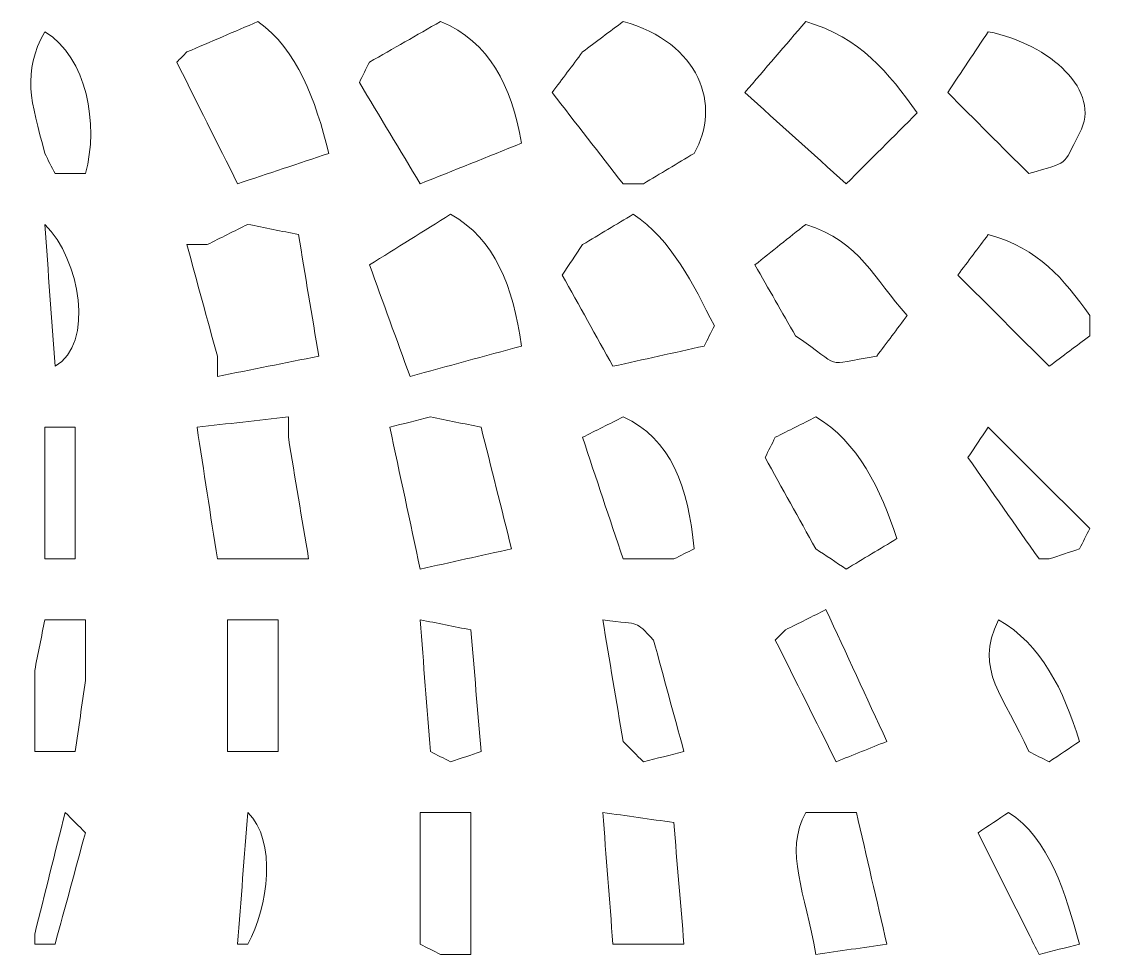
# Model space of a CAD drawing. Extents: x 69 to 542, y -750 to -43.
# Drawn here: x 320.6 to 427.2, y -573.3 to -481.3 of the extents above; entities that cross this region are included whole.
import ezdxf

# ---------------------------------------------------------------- set-up
doc = ezdxf.new("R2010")
doc.units = 0
doc.header["$MEASUREMENT"] = 0
doc.layers.add('Layer 1', color=7, linetype='Continuous', lineweight=0)

msp = doc.modelspace()

# ---------------------------------------------------------------- linework, layer by layer
at = {"layer": 'Layer 1', "color": 240, "lineweight": 18, "true_color": 0xed1c24}
for points, knots in [([(343.94, -481.33), (347.88, -484.11), (349.58, -489.02), (350.94, -494.33), (347.94, -495.33), (344.94, -496.33), (341.94, -497.33), (339.94, -493.33), (337.94, -489.33), (335.94, -485.33), (336.27, -485), (336.6, -484.67), (336.94, -484.33), (339.27, -483.33), (341.6, -482.33), (343.94, -481.33)], [0, 0, 0, 0, 1, 1, 1, 2, 2, 2, 3, 3, 3, 4, 4, 4, 5, 5, 5, 5]), ([(343.94, -481.33), (347.88, -484.11), (349.58, -489.02), (350.94, -494.33), (347.94, -495.33), (344.94, -496.33), (341.94, -497.33), (339.94, -493.33), (337.94, -489.33), (335.94, -485.33), (336.27, -485), (336.6, -484.67), (336.94, -484.33), (339.27, -483.33), (341.6, -482.33), (343.94, -481.33)], [0, 0, 0, 0, 1, 1, 1, 2, 2, 2, 3, 3, 3, 4, 4, 4, 5, 5, 5, 5]), ([(343.94, -481.33), (347.88, -484.11), (349.58, -489.02), (350.94, -494.33), (347.94, -495.33), (344.94, -496.33), (341.94, -497.33), (339.94, -493.33), (337.94, -489.33), (335.94, -485.33), (336.27, -485), (336.6, -484.67), (336.94, -484.33), (339.27, -483.33), (341.6, -482.33), (343.94, -481.33)], [0, 0, 0, 0, 1, 1, 1, 2, 2, 2, 3, 3, 3, 4, 4, 4, 5, 5, 5, 5]), ([(361.94, -481.33), (366.85, -483.34), (368.86, -487.61), (369.94, -493.33), (366.6, -494.67), (363.27, -496), (359.94, -497.33), (357.94, -494), (355.94, -490.67), (353.94, -487.33), (354.27, -486.67), (354.6, -486), (354.94, -485.33), (357.27, -484), (359.6, -482.67), (361.94, -481.33)], [0, 0, 0, 0, 1, 1, 1, 2, 2, 2, 3, 3, 3, 4, 4, 4, 5, 5, 5, 5]), ([(361.94, -481.33), (366.85, -483.34), (368.86, -487.61), (369.94, -493.33), (366.6, -494.67), (363.27, -496), (359.94, -497.33), (357.94, -494), (355.94, -490.67), (353.94, -487.33), (354.27, -486.67), (354.6, -486), (354.94, -485.33), (357.27, -484), (359.6, -482.67), (361.94, -481.33)], [0, 0, 0, 0, 1, 1, 1, 2, 2, 2, 3, 3, 3, 4, 4, 4, 5, 5, 5, 5]), ([(361.94, -481.33), (366.85, -483.34), (368.86, -487.61), (369.94, -493.33), (366.6, -494.67), (363.27, -496), (359.94, -497.33), (357.94, -494), (355.94, -490.67), (353.94, -487.33), (354.27, -486.67), (354.6, -486), (354.94, -485.33), (357.27, -484), (359.6, -482.67), (361.94, -481.33)], [0, 0, 0, 0, 1, 1, 1, 2, 2, 2, 3, 3, 3, 4, 4, 4, 5, 5, 5, 5]), ([(379.94, -481.33), (387.48, -483.4), (389.7, -489.62), (386.94, -494.33), (385.27, -495.33), (383.6, -496.33), (381.94, -497.33), (381.27, -497.33), (380.6, -497.33), (379.94, -497.33), (377.6, -494.33), (375.27, -491.33), (372.94, -488.33), (373.94, -487), (374.94, -485.67), (375.94, -484.33), (377.27, -483.33), (378.6, -482.33), (379.94, -481.33)], [0, 0, 0, 0, 1, 1, 1, 2, 2, 2, 3, 3, 3, 4, 4, 4, 5, 5, 5, 6, 6, 6, 6]), ([(379.94, -481.33), (387.48, -483.4), (389.7, -489.62), (386.94, -494.33), (385.27, -495.33), (383.6, -496.33), (381.94, -497.33), (381.27, -497.33), (380.6, -497.33), (379.94, -497.33), (377.6, -494.33), (375.27, -491.33), (372.94, -488.33), (373.94, -487), (374.94, -485.67), (375.94, -484.33), (377.27, -483.33), (378.6, -482.33), (379.94, -481.33)], [0, 0, 0, 0, 1, 1, 1, 2, 2, 2, 3, 3, 3, 4, 4, 4, 5, 5, 5, 6, 6, 6, 6]), ([(379.94, -481.33), (387.48, -483.4), (389.7, -489.62), (386.94, -494.33), (385.27, -495.33), (383.6, -496.33), (381.94, -497.33), (381.27, -497.33), (380.6, -497.33), (379.94, -497.33), (377.6, -494.33), (375.27, -491.33), (372.94, -488.33), (373.94, -487), (374.94, -485.67), (375.94, -484.33), (377.27, -483.33), (378.6, -482.33), (379.94, -481.33)], [0, 0, 0, 0, 1, 1, 1, 2, 2, 2, 3, 3, 3, 4, 4, 4, 5, 5, 5, 6, 6, 6, 6]), ([(397.94, -481.33), (403.32, -482.87), (406.1, -486.38), (408.94, -490.33), (406.6, -492.67), (404.27, -495), (401.94, -497.33), (398.6, -494.33), (395.27, -491.33), (391.94, -488.33), (393.94, -486), (395.94, -483.67), (397.94, -481.33)], [0, 0, 0, 0, 1, 1, 1, 2, 2, 2, 3, 3, 3, 4, 4, 4, 4]), ([(397.94, -481.33), (403.32, -482.87), (406.1, -486.38), (408.94, -490.33), (406.6, -492.67), (404.27, -495), (401.94, -497.33), (398.6, -494.33), (395.27, -491.33), (391.94, -488.33), (393.94, -486), (395.94, -483.67), (397.94, -481.33)], [0, 0, 0, 0, 1, 1, 1, 2, 2, 2, 3, 3, 3, 4, 4, 4, 4]), ([(397.94, -481.33), (403.32, -482.87), (406.1, -486.38), (408.94, -490.33), (406.6, -492.67), (404.27, -495), (401.94, -497.33), (398.6, -494.33), (395.27, -491.33), (391.94, -488.33), (393.94, -486), (395.94, -483.67), (397.94, -481.33)], [0, 0, 0, 0, 1, 1, 1, 2, 2, 2, 3, 3, 3, 4, 4, 4, 4]), ([(322.94, -482.33), (327.09, -484.85), (328.27, -491.48), (326.94, -496.33), (326.6, -496.33), (326.27, -496.33), (325.94, -496.33), (325.27, -496.33), (324.6, -496.33), (323.94, -496.33), (323.6, -495.67), (323.27, -495), (322.94, -494.33), (321.57, -489.16), (320.65, -486.4), (322.94, -482.33)], [0, 0, 0, 0, 1, 1, 1, 2, 2, 2, 3, 3, 3, 4, 4, 4, 5, 5, 5, 5]), ([(322.94, -482.33), (327.09, -484.85), (328.27, -491.48), (326.94, -496.33), (326.6, -496.33), (326.27, -496.33), (325.94, -496.33), (325.27, -496.33), (324.6, -496.33), (323.94, -496.33), (323.6, -495.67), (323.27, -495), (322.94, -494.33), (321.57, -489.16), (320.65, -486.4), (322.94, -482.33)], [0, 0, 0, 0, 1, 1, 1, 2, 2, 2, 3, 3, 3, 4, 4, 4, 5, 5, 5, 5]), ([(322.94, -482.33), (327.09, -484.85), (328.27, -491.48), (326.94, -496.33), (326.6, -496.33), (326.27, -496.33), (325.94, -496.33), (325.27, -496.33), (324.6, -496.33), (323.94, -496.33), (323.6, -495.67), (323.27, -495), (322.94, -494.33), (321.57, -489.16), (320.65, -486.4), (322.94, -482.33)], [0, 0, 0, 0, 1, 1, 1, 2, 2, 2, 3, 3, 3, 4, 4, 4, 5, 5, 5, 5]), ([(415.94, -482.33), (422.03, -483.56), (427.19, -488.21), (424.94, -492.33), (423.11, -495.82), (424.09, -495.02), (419.94, -496.33), (417.27, -493.67), (414.6, -491), (411.94, -488.33), (413.27, -486.33), (414.6, -484.33), (415.94, -482.33)], [0, 0, 0, 0, 1, 1, 1, 2, 2, 2, 3, 3, 3, 4, 4, 4, 4]), ([(415.94, -482.33), (422.03, -483.56), (427.19, -488.21), (424.94, -492.33), (423.11, -495.82), (424.09, -495.02), (419.94, -496.33), (417.27, -493.67), (414.6, -491), (411.94, -488.33), (413.27, -486.33), (414.6, -484.33), (415.94, -482.33)], [0, 0, 0, 0, 1, 1, 1, 2, 2, 2, 3, 3, 3, 4, 4, 4, 4]), ([(415.94, -482.33), (422.03, -483.56), (427.19, -488.21), (424.94, -492.33), (423.11, -495.82), (424.09, -495.02), (419.94, -496.33), (417.27, -493.67), (414.6, -491), (411.94, -488.33), (413.27, -486.33), (414.6, -484.33), (415.94, -482.33)], [0, 0, 0, 0, 1, 1, 1, 2, 2, 2, 3, 3, 3, 4, 4, 4, 4]), ([(362.94, -500.33), (367.37, -502.83), (369.05, -507.39), (369.94, -513.33), (366.27, -514.33), (362.6, -515.33), (358.94, -516.33), (357.6, -512.67), (356.27, -509), (354.94, -505.33), (357.6, -503.67), (360.27, -502), (362.94, -500.33)], [0, 0, 0, 0, 1, 1, 1, 2, 2, 2, 3, 3, 3, 4, 4, 4, 4]), ([(362.94, -500.33), (367.37, -502.83), (369.05, -507.39), (369.94, -513.33), (366.27, -514.33), (362.6, -515.33), (358.94, -516.33), (357.6, -512.67), (356.27, -509), (354.94, -505.33), (357.6, -503.67), (360.27, -502), (362.94, -500.33)], [0, 0, 0, 0, 1, 1, 1, 2, 2, 2, 3, 3, 3, 4, 4, 4, 4]), ([(362.94, -500.33), (367.37, -502.83), (369.05, -507.39), (369.94, -513.33), (366.27, -514.33), (362.6, -515.33), (358.94, -516.33), (357.6, -512.67), (356.27, -509), (354.94, -505.33), (357.6, -503.67), (360.27, -502), (362.94, -500.33)], [0, 0, 0, 0, 1, 1, 1, 2, 2, 2, 3, 3, 3, 4, 4, 4, 4]), ([(380.94, -500.33), (384.76, -502.85), (386.8, -507.22), (388.94, -511.33), (388.6, -512), (388.27, -512.67), (387.94, -513.33), (384.94, -514), (381.94, -514.67), (378.94, -515.33), (377.27, -512.33), (375.6, -509.33), (373.94, -506.33), (374.6, -505.33), (375.27, -504.33), (375.94, -503.33), (377.6, -502.33), (379.27, -501.33), (380.94, -500.33)], [0, 0, 0, 0, 1, 1, 1, 2, 2, 2, 3, 3, 3, 4, 4, 4, 5, 5, 5, 6, 6, 6, 6]), ([(380.94, -500.33), (384.76, -502.85), (386.8, -507.22), (388.94, -511.33), (388.6, -512), (388.27, -512.67), (387.94, -513.33), (384.94, -514), (381.94, -514.67), (378.94, -515.33), (377.27, -512.33), (375.6, -509.33), (373.94, -506.33), (374.6, -505.33), (375.27, -504.33), (375.94, -503.33), (377.6, -502.33), (379.27, -501.33), (380.94, -500.33)], [0, 0, 0, 0, 1, 1, 1, 2, 2, 2, 3, 3, 3, 4, 4, 4, 5, 5, 5, 6, 6, 6, 6]), ([(380.94, -500.33), (384.76, -502.85), (386.8, -507.22), (388.94, -511.33), (388.6, -512), (388.27, -512.67), (387.94, -513.33), (384.94, -514), (381.94, -514.67), (378.94, -515.33), (377.27, -512.33), (375.6, -509.33), (373.94, -506.33), (374.6, -505.33), (375.27, -504.33), (375.94, -503.33), (377.6, -502.33), (379.27, -501.33), (380.94, -500.33)], [0, 0, 0, 0, 1, 1, 1, 2, 2, 2, 3, 3, 3, 4, 4, 4, 5, 5, 5, 6, 6, 6, 6]), ([(322.94, -501.33), (326.42, -504.74), (327.87, -513.16), (323.94, -515.33), (323.6, -510.67), (323.27, -506), (322.94, -501.33)], [0, 0, 0, 0, 1, 1, 1, 2, 2, 2, 2]), ([(322.94, -501.33), (326.42, -504.74), (327.87, -513.16), (323.94, -515.33), (323.6, -510.67), (323.27, -506), (322.94, -501.33)], [0, 0, 0, 0, 1, 1, 1, 2, 2, 2, 2]), ([(322.94, -501.33), (326.42, -504.74), (327.87, -513.16), (323.94, -515.33), (323.6, -510.67), (323.27, -506), (322.94, -501.33)], [0, 0, 0, 0, 1, 1, 1, 2, 2, 2, 2]), ([(342.94, -501.33), (344.6, -501.67), (346.27, -502), (347.94, -502.33), (348.6, -506.33), (349.27, -510.33), (349.94, -514.33), (346.6, -515), (343.27, -515.67), (339.94, -516.33), (339.94, -515.67), (339.94, -515), (339.94, -514.33), (338.94, -510.67), (337.94, -507), (336.94, -503.33), (337.6, -503.33), (338.27, -503.33), (338.94, -503.33), (340.27, -502.67), (341.6, -502), (342.94, -501.33)], [0, 0, 0, 0, 1, 1, 1, 2, 2, 2, 3, 3, 3, 4, 4, 4, 5, 5, 5, 6, 6, 6, 7, 7, 7, 7]), ([(342.94, -501.33), (344.6, -501.67), (346.27, -502), (347.94, -502.33), (348.6, -506.33), (349.27, -510.33), (349.94, -514.33), (346.6, -515), (343.27, -515.67), (339.94, -516.33), (339.94, -515.67), (339.94, -515), (339.94, -514.33), (338.94, -510.67), (337.94, -507), (336.94, -503.33), (337.6, -503.33), (338.27, -503.33), (338.94, -503.33), (340.27, -502.67), (341.6, -502), (342.94, -501.33)], [0, 0, 0, 0, 1, 1, 1, 2, 2, 2, 3, 3, 3, 4, 4, 4, 5, 5, 5, 6, 6, 6, 7, 7, 7, 7]), ([(342.94, -501.33), (344.6, -501.67), (346.27, -502), (347.94, -502.33), (348.6, -506.33), (349.27, -510.33), (349.94, -514.33), (346.6, -515), (343.27, -515.67), (339.94, -516.33), (339.94, -515.67), (339.94, -515), (339.94, -514.33), (338.94, -510.67), (337.94, -507), (336.94, -503.33), (337.6, -503.33), (338.27, -503.33), (338.94, -503.33), (340.27, -502.67), (341.6, -502), (342.94, -501.33)], [0, 0, 0, 0, 1, 1, 1, 2, 2, 2, 3, 3, 3, 4, 4, 4, 5, 5, 5, 6, 6, 6, 7, 7, 7, 7]), ([(397.94, -501.33), (403.4, -503.1), (404.62, -506.66), (407.94, -510.33), (406.94, -511.67), (405.94, -513), (404.94, -514.33), (399.44, -515.24), (401.74, -515.57), (396.94, -512.33), (395.6, -510), (394.27, -507.67), (392.94, -505.33), (394.6, -504), (396.27, -502.67), (397.94, -501.33)], [0, 0, 0, 0, 1, 1, 1, 2, 2, 2, 3, 3, 3, 4, 4, 4, 5, 5, 5, 5]), ([(397.94, -501.33), (403.4, -503.1), (404.62, -506.66), (407.94, -510.33), (406.94, -511.67), (405.94, -513), (404.94, -514.33), (399.44, -515.24), (401.74, -515.57), (396.94, -512.33), (395.6, -510), (394.27, -507.67), (392.94, -505.33), (394.6, -504), (396.27, -502.67), (397.94, -501.33)], [0, 0, 0, 0, 1, 1, 1, 2, 2, 2, 3, 3, 3, 4, 4, 4, 5, 5, 5, 5]), ([(397.94, -501.33), (403.4, -503.1), (404.62, -506.66), (407.94, -510.33), (406.94, -511.67), (405.94, -513), (404.94, -514.33), (399.44, -515.24), (401.74, -515.57), (396.94, -512.33), (395.6, -510), (394.27, -507.67), (392.94, -505.33), (394.6, -504), (396.27, -502.67), (397.94, -501.33)], [0, 0, 0, 0, 1, 1, 1, 2, 2, 2, 3, 3, 3, 4, 4, 4, 5, 5, 5, 5]), ([(415.94, -502.33), (421.05, -503.78), (423.26, -506.62), (425.94, -510.33), (425.94, -511), (425.94, -511.67), (425.94, -512.33), (424.6, -513.33), (423.27, -514.33), (421.94, -515.33), (418.94, -512.33), (415.94, -509.33), (412.94, -506.33), (413.94, -505), (414.94, -503.67), (415.94, -502.33)], [0, 0, 0, 0, 1, 1, 1, 2, 2, 2, 3, 3, 3, 4, 4, 4, 5, 5, 5, 5]), ([(415.94, -502.33), (421.05, -503.78), (423.26, -506.62), (425.94, -510.33), (425.94, -511), (425.94, -511.67), (425.94, -512.33), (424.6, -513.33), (423.27, -514.33), (421.94, -515.33), (418.94, -512.33), (415.94, -509.33), (412.94, -506.33), (413.94, -505), (414.94, -503.67), (415.94, -502.33)], [0, 0, 0, 0, 1, 1, 1, 2, 2, 2, 3, 3, 3, 4, 4, 4, 5, 5, 5, 5]), ([(415.94, -502.33), (421.05, -503.78), (423.26, -506.62), (425.94, -510.33), (425.94, -511), (425.94, -511.67), (425.94, -512.33), (424.6, -513.33), (423.27, -514.33), (421.94, -515.33), (418.94, -512.33), (415.94, -509.33), (412.94, -506.33), (413.94, -505), (414.94, -503.67), (415.94, -502.33)], [0, 0, 0, 0, 1, 1, 1, 2, 2, 2, 3, 3, 3, 4, 4, 4, 5, 5, 5, 5]), ([(348.94, -534.33), (345.94, -534.33), (342.94, -534.33), (339.94, -534.33), (339.27, -530), (338.6, -525.67), (337.94, -521.33), (340.94, -521), (343.94, -520.67), (346.94, -520.33), (346.94, -521), (346.94, -521.67), (346.94, -522.33), (347.6, -526.33), (348.27, -530.33), (348.94, -534.33)], [0, 0, 0, 0, 1, 1, 1, 2, 2, 2, 3, 3, 3, 4, 4, 4, 5, 5, 5, 5]), ([(348.94, -534.33), (345.94, -534.33), (342.94, -534.33), (339.94, -534.33), (339.27, -530), (338.6, -525.67), (337.94, -521.33), (340.94, -521), (343.94, -520.67), (346.94, -520.33), (346.94, -521), (346.94, -521.67), (346.94, -522.33), (347.6, -526.33), (348.27, -530.33), (348.94, -534.33)], [0, 0, 0, 0, 1, 1, 1, 2, 2, 2, 3, 3, 3, 4, 4, 4, 5, 5, 5, 5]), ([(348.94, -534.33), (345.94, -534.33), (342.94, -534.33), (339.94, -534.33), (339.27, -530), (338.6, -525.67), (337.94, -521.33), (340.94, -521), (343.94, -520.67), (346.94, -520.33), (346.94, -521), (346.94, -521.67), (346.94, -522.33), (347.6, -526.33), (348.27, -530.33), (348.94, -534.33)], [0, 0, 0, 0, 1, 1, 1, 2, 2, 2, 3, 3, 3, 4, 4, 4, 5, 5, 5, 5]), ([(360.94, -520.33), (362.6, -520.67), (364.27, -521), (365.94, -521.33), (366.94, -525.33), (367.94, -529.33), (368.94, -533.33), (365.94, -534), (362.94, -534.67), (359.94, -535.33), (358.94, -530.67), (357.94, -526), (356.94, -521.33), (358.27, -521), (359.6, -520.67), (360.94, -520.33)], [0, 0, 0, 0, 1, 1, 1, 2, 2, 2, 3, 3, 3, 4, 4, 4, 5, 5, 5, 5]), ([(360.94, -520.33), (362.6, -520.67), (364.27, -521), (365.94, -521.33), (366.94, -525.33), (367.94, -529.33), (368.94, -533.33), (365.94, -534), (362.94, -534.67), (359.94, -535.33), (358.94, -530.67), (357.94, -526), (356.94, -521.33), (358.27, -521), (359.6, -520.67), (360.94, -520.33)], [0, 0, 0, 0, 1, 1, 1, 2, 2, 2, 3, 3, 3, 4, 4, 4, 5, 5, 5, 5]), ([(360.94, -520.33), (362.6, -520.67), (364.27, -521), (365.94, -521.33), (366.94, -525.33), (367.94, -529.33), (368.94, -533.33), (365.94, -534), (362.94, -534.67), (359.94, -535.33), (358.94, -530.67), (357.94, -526), (356.94, -521.33), (358.27, -521), (359.6, -520.67), (360.94, -520.33)], [0, 0, 0, 0, 1, 1, 1, 2, 2, 2, 3, 3, 3, 4, 4, 4, 5, 5, 5, 5]), ([(379.94, -520.33), (384.65, -522.38), (386.39, -527.34), (386.94, -533.33), (386.27, -533.67), (385.6, -534), (384.94, -534.33), (383.27, -534.33), (381.6, -534.33), (379.94, -534.33), (378.6, -530.33), (377.27, -526.33), (375.94, -522.33), (377.27, -521.67), (378.6, -521), (379.94, -520.33)], [0, 0, 0, 0, 1, 1, 1, 2, 2, 2, 3, 3, 3, 4, 4, 4, 5, 5, 5, 5]), ([(379.94, -520.33), (384.65, -522.38), (386.39, -527.34), (386.94, -533.33), (386.27, -533.67), (385.6, -534), (384.94, -534.33), (383.27, -534.33), (381.6, -534.33), (379.94, -534.33), (378.6, -530.33), (377.27, -526.33), (375.94, -522.33), (377.27, -521.67), (378.6, -521), (379.94, -520.33)], [0, 0, 0, 0, 1, 1, 1, 2, 2, 2, 3, 3, 3, 4, 4, 4, 5, 5, 5, 5]), ([(379.94, -520.33), (384.65, -522.38), (386.39, -527.34), (386.94, -533.33), (386.27, -533.67), (385.6, -534), (384.94, -534.33), (383.27, -534.33), (381.6, -534.33), (379.94, -534.33), (378.6, -530.33), (377.27, -526.33), (375.94, -522.33), (377.27, -521.67), (378.6, -521), (379.94, -520.33)], [0, 0, 0, 0, 1, 1, 1, 2, 2, 2, 3, 3, 3, 4, 4, 4, 5, 5, 5, 5]), ([(398.94, -520.33), (403.06, -522.7), (405.37, -527.54), (406.94, -532.33), (405.27, -533.33), (403.6, -534.33), (401.94, -535.33), (400.94, -534.67), (399.94, -534), (398.94, -533.33), (397.27, -530.33), (395.6, -527.33), (393.94, -524.33), (394.27, -523.67), (394.6, -523), (394.94, -522.33), (396.27, -521.67), (397.6, -521), (398.94, -520.33)], [0, 0, 0, 0, 1, 1, 1, 2, 2, 2, 3, 3, 3, 4, 4, 4, 5, 5, 5, 6, 6, 6, 6]), ([(398.94, -520.33), (403.06, -522.7), (405.37, -527.54), (406.94, -532.33), (405.27, -533.33), (403.6, -534.33), (401.94, -535.33), (400.94, -534.67), (399.94, -534), (398.94, -533.33), (397.27, -530.33), (395.6, -527.33), (393.94, -524.33), (394.27, -523.67), (394.6, -523), (394.94, -522.33), (396.27, -521.67), (397.6, -521), (398.94, -520.33)], [0, 0, 0, 0, 1, 1, 1, 2, 2, 2, 3, 3, 3, 4, 4, 4, 5, 5, 5, 6, 6, 6, 6]), ([(398.94, -520.33), (403.06, -522.7), (405.37, -527.54), (406.94, -532.33), (405.27, -533.33), (403.6, -534.33), (401.94, -535.33), (400.94, -534.67), (399.94, -534), (398.94, -533.33), (397.27, -530.33), (395.6, -527.33), (393.94, -524.33), (394.27, -523.67), (394.6, -523), (394.94, -522.33), (396.27, -521.67), (397.6, -521), (398.94, -520.33)], [0, 0, 0, 0, 1, 1, 1, 2, 2, 2, 3, 3, 3, 4, 4, 4, 5, 5, 5, 6, 6, 6, 6]), ([(322.94, -521.33), (323.94, -521.33), (324.94, -521.33), (325.94, -521.33), (325.94, -525.67), (325.94, -530), (325.94, -534.33), (324.94, -534.33), (323.94, -534.33), (322.94, -534.33), (322.94, -530), (322.94, -525.67), (322.94, -521.33)], [0, 0, 0, 0, 1, 1, 1, 2, 2, 2, 3, 3, 3, 4, 4, 4, 4]), ([(322.94, -521.33), (323.94, -521.33), (324.94, -521.33), (325.94, -521.33), (325.94, -525.67), (325.94, -530), (325.94, -534.33), (324.94, -534.33), (323.94, -534.33), (322.94, -534.33), (322.94, -530), (322.94, -525.67), (322.94, -521.33)], [0, 0, 0, 0, 1, 1, 1, 2, 2, 2, 3, 3, 3, 4, 4, 4, 4]), ([(322.94, -521.33), (323.94, -521.33), (324.94, -521.33), (325.94, -521.33), (325.94, -525.67), (325.94, -530), (325.94, -534.33), (324.94, -534.33), (323.94, -534.33), (322.94, -534.33), (322.94, -530), (322.94, -525.67), (322.94, -521.33)], [0, 0, 0, 0, 1, 1, 1, 2, 2, 2, 3, 3, 3, 4, 4, 4, 4]), ([(415.94, -521.33), (419.27, -524.67), (422.6, -528), (425.94, -531.33), (425.6, -532), (425.27, -532.67), (424.94, -533.33), (423.94, -533.67), (422.94, -534), (421.94, -534.33), (421.6, -534.33), (421.27, -534.33), (420.94, -534.33), (418.6, -531), (416.27, -527.67), (413.94, -524.33), (414.6, -523.33), (415.27, -522.33), (415.94, -521.33)], [0, 0, 0, 0, 1, 1, 1, 2, 2, 2, 3, 3, 3, 4, 4, 4, 5, 5, 5, 6, 6, 6, 6]), ([(415.94, -521.33), (419.27, -524.67), (422.6, -528), (425.94, -531.33), (425.6, -532), (425.27, -532.67), (424.94, -533.33), (423.94, -533.67), (422.94, -534), (421.94, -534.33), (421.6, -534.33), (421.27, -534.33), (420.94, -534.33), (418.6, -531), (416.27, -527.67), (413.94, -524.33), (414.6, -523.33), (415.27, -522.33), (415.94, -521.33)], [0, 0, 0, 0, 1, 1, 1, 2, 2, 2, 3, 3, 3, 4, 4, 4, 5, 5, 5, 6, 6, 6, 6]), ([(415.94, -521.33), (419.27, -524.67), (422.6, -528), (425.94, -531.33), (425.6, -532), (425.27, -532.67), (424.94, -533.33), (423.94, -533.67), (422.94, -534), (421.94, -534.33), (421.6, -534.33), (421.27, -534.33), (420.94, -534.33), (418.6, -531), (416.27, -527.67), (413.94, -524.33), (414.6, -523.33), (415.27, -522.33), (415.94, -521.33)], [0, 0, 0, 0, 1, 1, 1, 2, 2, 2, 3, 3, 3, 4, 4, 4, 5, 5, 5, 6, 6, 6, 6]), ([(399.94, -539.33), (401.94, -543.67), (403.94, -548), (405.94, -552.33), (404.27, -553), (402.6, -553.67), (400.94, -554.33), (398.94, -550.33), (396.94, -546.33), (394.94, -542.33), (395.27, -542), (395.6, -541.67), (395.94, -541.33), (397.27, -540.67), (398.6, -540), (399.94, -539.33)], [0, 0, 0, 0, 1, 1, 1, 2, 2, 2, 3, 3, 3, 4, 4, 4, 5, 5, 5, 5]), ([(399.94, -539.33), (401.94, -543.67), (403.94, -548), (405.94, -552.33), (404.27, -553), (402.6, -553.67), (400.94, -554.33), (398.94, -550.33), (396.94, -546.33), (394.94, -542.33), (395.27, -542), (395.6, -541.67), (395.94, -541.33), (397.27, -540.67), (398.6, -540), (399.94, -539.33)], [0, 0, 0, 0, 1, 1, 1, 2, 2, 2, 3, 3, 3, 4, 4, 4, 5, 5, 5, 5]), ([(399.94, -539.33), (401.94, -543.67), (403.94, -548), (405.94, -552.33), (404.27, -553), (402.6, -553.67), (400.94, -554.33), (398.94, -550.33), (396.94, -546.33), (394.94, -542.33), (395.27, -542), (395.6, -541.67), (395.94, -541.33), (397.27, -540.67), (398.6, -540), (399.94, -539.33)], [0, 0, 0, 0, 1, 1, 1, 2, 2, 2, 3, 3, 3, 4, 4, 4, 5, 5, 5, 5]), ([(322.94, -540.33), (324.27, -540.33), (325.6, -540.33), (326.94, -540.33), (326.94, -542.33), (326.94, -544.33), (326.94, -546.33), (326.6, -548.67), (326.27, -551), (325.94, -553.33), (324.6, -553.33), (323.27, -553.33), (321.94, -553.33), (321.94, -550.67), (321.94, -548), (321.94, -545.33), (322.27, -543.67), (322.6, -542), (322.94, -540.33)], [0, 0, 0, 0, 1, 1, 1, 2, 2, 2, 3, 3, 3, 4, 4, 4, 5, 5, 5, 6, 6, 6, 6]), ([(322.94, -540.33), (324.27, -540.33), (325.6, -540.33), (326.94, -540.33), (326.94, -542.33), (326.94, -544.33), (326.94, -546.33), (326.6, -548.67), (326.27, -551), (325.94, -553.33), (324.6, -553.33), (323.27, -553.33), (321.94, -553.33), (321.94, -550.67), (321.94, -548), (321.94, -545.33), (322.27, -543.67), (322.6, -542), (322.94, -540.33)], [0, 0, 0, 0, 1, 1, 1, 2, 2, 2, 3, 3, 3, 4, 4, 4, 5, 5, 5, 6, 6, 6, 6]), ([(322.94, -540.33), (324.27, -540.33), (325.6, -540.33), (326.94, -540.33), (326.94, -542.33), (326.94, -544.33), (326.94, -546.33), (326.6, -548.67), (326.27, -551), (325.94, -553.33), (324.6, -553.33), (323.27, -553.33), (321.94, -553.33), (321.94, -550.67), (321.94, -548), (321.94, -545.33), (322.27, -543.67), (322.6, -542), (322.94, -540.33)], [0, 0, 0, 0, 1, 1, 1, 2, 2, 2, 3, 3, 3, 4, 4, 4, 5, 5, 5, 6, 6, 6, 6]), ([(340.94, -540.33), (342.6, -540.33), (344.27, -540.33), (345.94, -540.33), (345.94, -544.67), (345.94, -549), (345.94, -553.33), (344.27, -553.33), (342.6, -553.33), (340.94, -553.33), (340.94, -549), (340.94, -544.67), (340.94, -540.33)], [0, 0, 0, 0, 1, 1, 1, 2, 2, 2, 3, 3, 3, 4, 4, 4, 4]), ([(340.94, -540.33), (342.6, -540.33), (344.27, -540.33), (345.94, -540.33), (345.94, -544.67), (345.94, -549), (345.94, -553.33), (344.27, -553.33), (342.6, -553.33), (340.94, -553.33), (340.94, -549), (340.94, -544.67), (340.94, -540.33)], [0, 0, 0, 0, 1, 1, 1, 2, 2, 2, 3, 3, 3, 4, 4, 4, 4]), ([(340.94, -540.33), (342.6, -540.33), (344.27, -540.33), (345.94, -540.33), (345.94, -544.67), (345.94, -549), (345.94, -553.33), (344.27, -553.33), (342.6, -553.33), (340.94, -553.33), (340.94, -549), (340.94, -544.67), (340.94, -540.33)], [0, 0, 0, 0, 1, 1, 1, 2, 2, 2, 3, 3, 3, 4, 4, 4, 4]), ([(359.94, -540.33), (361.6, -540.67), (363.27, -541), (364.94, -541.33), (365.27, -545.33), (365.6, -549.33), (365.94, -553.33), (364.94, -553.67), (363.94, -554), (362.94, -554.33), (362.27, -554), (361.6, -553.67), (360.94, -553.33), (360.6, -549), (360.27, -544.67), (359.94, -540.33)], [0, 0, 0, 0, 1, 1, 1, 2, 2, 2, 3, 3, 3, 4, 4, 4, 5, 5, 5, 5]), ([(359.94, -540.33), (361.6, -540.67), (363.27, -541), (364.94, -541.33), (365.27, -545.33), (365.6, -549.33), (365.94, -553.33), (364.94, -553.67), (363.94, -554), (362.94, -554.33), (362.27, -554), (361.6, -553.67), (360.94, -553.33), (360.6, -549), (360.27, -544.67), (359.94, -540.33)], [0, 0, 0, 0, 1, 1, 1, 2, 2, 2, 3, 3, 3, 4, 4, 4, 5, 5, 5, 5]), ([(359.94, -540.33), (361.6, -540.67), (363.27, -541), (364.94, -541.33), (365.27, -545.33), (365.6, -549.33), (365.94, -553.33), (364.94, -553.67), (363.94, -554), (362.94, -554.33), (362.27, -554), (361.6, -553.67), (360.94, -553.33), (360.6, -549), (360.27, -544.67), (359.94, -540.33)], [0, 0, 0, 0, 1, 1, 1, 2, 2, 2, 3, 3, 3, 4, 4, 4, 5, 5, 5, 5]), ([(377.94, -540.33), (381.95, -540.91), (380.93, -540.29), (382.94, -542.33), (383.94, -546), (384.94, -549.67), (385.94, -553.33), (384.6, -553.67), (383.27, -554), (381.94, -554.33), (381.27, -553.67), (380.6, -553), (379.94, -552.33), (379.27, -548.33), (378.6, -544.33), (377.94, -540.33)], [0, 0, 0, 0, 1, 1, 1, 2, 2, 2, 3, 3, 3, 4, 4, 4, 5, 5, 5, 5]), ([(377.94, -540.33), (381.95, -540.91), (380.93, -540.29), (382.94, -542.33), (383.94, -546), (384.94, -549.67), (385.94, -553.33), (384.6, -553.67), (383.27, -554), (381.94, -554.33), (381.27, -553.67), (380.6, -553), (379.94, -552.33), (379.27, -548.33), (378.6, -544.33), (377.94, -540.33)], [0, 0, 0, 0, 1, 1, 1, 2, 2, 2, 3, 3, 3, 4, 4, 4, 5, 5, 5, 5]), ([(377.94, -540.33), (381.95, -540.91), (380.93, -540.29), (382.94, -542.33), (383.94, -546), (384.94, -549.67), (385.94, -553.33), (384.6, -553.67), (383.27, -554), (381.94, -554.33), (381.27, -553.67), (380.6, -553), (379.94, -552.33), (379.27, -548.33), (378.6, -544.33), (377.94, -540.33)], [0, 0, 0, 0, 1, 1, 1, 2, 2, 2, 3, 3, 3, 4, 4, 4, 5, 5, 5, 5]), ([(416.94, -540.33), (421.21, -542.75), (423.38, -547.3), (424.94, -552.33), (423.94, -553), (422.94, -553.67), (421.94, -554.33), (421.27, -554), (420.6, -553.67), (419.94, -553.33), (417.56, -547.89), (414.47, -545.35), (416.94, -540.33)], [0, 0, 0, 0, 1, 1, 1, 2, 2, 2, 3, 3, 3, 4, 4, 4, 4]), ([(416.94, -540.33), (421.21, -542.75), (423.38, -547.3), (424.94, -552.33), (423.94, -553), (422.94, -553.67), (421.94, -554.33), (421.27, -554), (420.6, -553.67), (419.94, -553.33), (417.56, -547.89), (414.47, -545.35), (416.94, -540.33)], [0, 0, 0, 0, 1, 1, 1, 2, 2, 2, 3, 3, 3, 4, 4, 4, 4]), ([(416.94, -540.33), (421.21, -542.75), (423.38, -547.3), (424.94, -552.33), (423.94, -553), (422.94, -553.67), (421.94, -554.33), (421.27, -554), (420.6, -553.67), (419.94, -553.33), (417.56, -547.89), (414.47, -545.35), (416.94, -540.33)], [0, 0, 0, 0, 1, 1, 1, 2, 2, 2, 3, 3, 3, 4, 4, 4, 4]), ([(324.94, -559.33), (325.6, -560), (326.27, -560.67), (326.94, -561.33), (325.94, -565), (324.94, -568.67), (323.94, -572.33), (323.6, -572.33), (323.27, -572.33), (322.94, -572.33), (322.6, -572.33), (322.27, -572.33), (321.94, -572.33), (321.94, -572), (321.94, -571.67), (321.94, -571.33), (322.94, -567.33), (323.94, -563.33), (324.94, -559.33)], [0, 0, 0, 0, 1, 1, 1, 2, 2, 2, 3, 3, 3, 4, 4, 4, 5, 5, 5, 6, 6, 6, 6]), ([(324.94, -559.33), (325.6, -560), (326.27, -560.67), (326.94, -561.33), (325.94, -565), (324.94, -568.67), (323.94, -572.33), (323.6, -572.33), (323.27, -572.33), (322.94, -572.33), (322.6, -572.33), (322.27, -572.33), (321.94, -572.33), (321.94, -572), (321.94, -571.67), (321.94, -571.33), (322.94, -567.33), (323.94, -563.33), (324.94, -559.33)], [0, 0, 0, 0, 1, 1, 1, 2, 2, 2, 3, 3, 3, 4, 4, 4, 5, 5, 5, 6, 6, 6, 6]), ([(324.94, -559.33), (325.6, -560), (326.27, -560.67), (326.94, -561.33), (325.94, -565), (324.94, -568.67), (323.94, -572.33), (323.6, -572.33), (323.27, -572.33), (322.94, -572.33), (322.6, -572.33), (322.27, -572.33), (321.94, -572.33), (321.94, -572), (321.94, -571.67), (321.94, -571.33), (322.94, -567.33), (323.94, -563.33), (324.94, -559.33)], [0, 0, 0, 0, 1, 1, 1, 2, 2, 2, 3, 3, 3, 4, 4, 4, 5, 5, 5, 6, 6, 6, 6]), ([(342.94, -559.33), (345.81, -562.09), (344.99, -568.68), (342.94, -572.33), (342.6, -572.33), (342.27, -572.33), (341.94, -572.33), (342.27, -568), (342.6, -563.67), (342.94, -559.33)], [0, 0, 0, 0, 1, 1, 1, 2, 2, 2, 3, 3, 3, 3]), ([(342.94, -559.33), (345.81, -562.09), (344.99, -568.68), (342.94, -572.33), (342.6, -572.33), (342.27, -572.33), (341.94, -572.33), (342.27, -568), (342.6, -563.67), (342.94, -559.33)], [0, 0, 0, 0, 1, 1, 1, 2, 2, 2, 3, 3, 3, 3]), ([(342.94, -559.33), (345.81, -562.09), (344.99, -568.68), (342.94, -572.33), (342.6, -572.33), (342.27, -572.33), (341.94, -572.33), (342.27, -568), (342.6, -563.67), (342.94, -559.33)], [0, 0, 0, 0, 1, 1, 1, 2, 2, 2, 3, 3, 3, 3]), ([(359.94, -559.33), (361.6, -559.33), (363.27, -559.33), (364.94, -559.33), (364.94, -564), (364.94, -568.67), (364.94, -573.33), (363.94, -573.33), (362.94, -573.33), (361.94, -573.33), (361.27, -573), (360.6, -572.67), (359.94, -572.33), (359.94, -568), (359.94, -563.67), (359.94, -559.33)], [0, 0, 0, 0, 1, 1, 1, 2, 2, 2, 3, 3, 3, 4, 4, 4, 5, 5, 5, 5]), ([(359.94, -559.33), (361.6, -559.33), (363.27, -559.33), (364.94, -559.33), (364.94, -564), (364.94, -568.67), (364.94, -573.33), (363.94, -573.33), (362.94, -573.33), (361.94, -573.33), (361.27, -573), (360.6, -572.67), (359.94, -572.33), (359.94, -568), (359.94, -563.67), (359.94, -559.33)], [0, 0, 0, 0, 1, 1, 1, 2, 2, 2, 3, 3, 3, 4, 4, 4, 5, 5, 5, 5]), ([(359.94, -559.33), (361.6, -559.33), (363.27, -559.33), (364.94, -559.33), (364.94, -564), (364.94, -568.67), (364.94, -573.33), (363.94, -573.33), (362.94, -573.33), (361.94, -573.33), (361.27, -573), (360.6, -572.67), (359.94, -572.33), (359.94, -568), (359.94, -563.67), (359.94, -559.33)], [0, 0, 0, 0, 1, 1, 1, 2, 2, 2, 3, 3, 3, 4, 4, 4, 5, 5, 5, 5]), ([(377.94, -559.33), (380.27, -559.67), (382.6, -560), (384.94, -560.33), (385.27, -564.33), (385.6, -568.33), (385.94, -572.33), (383.6, -572.33), (381.27, -572.33), (378.94, -572.33), (378.6, -568), (378.27, -563.67), (377.94, -559.33)], [0, 0, 0, 0, 1, 1, 1, 2, 2, 2, 3, 3, 3, 4, 4, 4, 4]), ([(377.94, -559.33), (380.27, -559.67), (382.6, -560), (384.94, -560.33), (385.27, -564.33), (385.6, -568.33), (385.94, -572.33), (383.6, -572.33), (381.27, -572.33), (378.94, -572.33), (378.6, -568), (378.27, -563.67), (377.94, -559.33)], [0, 0, 0, 0, 1, 1, 1, 2, 2, 2, 3, 3, 3, 4, 4, 4, 4]), ([(377.94, -559.33), (380.27, -559.67), (382.6, -560), (384.94, -560.33), (385.27, -564.33), (385.6, -568.33), (385.94, -572.33), (383.6, -572.33), (381.27, -572.33), (378.94, -572.33), (378.6, -568), (378.27, -563.67), (377.94, -559.33)], [0, 0, 0, 0, 1, 1, 1, 2, 2, 2, 3, 3, 3, 4, 4, 4, 4]), ([(397.94, -559.33), (399.6, -559.33), (401.27, -559.33), (402.94, -559.33), (403.94, -563.67), (404.94, -568), (405.94, -572.33), (403.6, -572.67), (401.27, -573), (398.94, -573.33), (397.91, -567.27), (395.8, -563.21), (397.94, -559.33)], [0, 0, 0, 0, 1, 1, 1, 2, 2, 2, 3, 3, 3, 4, 4, 4, 4]), ([(397.94, -559.33), (399.6, -559.33), (401.27, -559.33), (402.94, -559.33), (403.94, -563.67), (404.94, -568), (405.94, -572.33), (403.6, -572.67), (401.27, -573), (398.94, -573.33), (397.91, -567.27), (395.8, -563.21), (397.94, -559.33)], [0, 0, 0, 0, 1, 1, 1, 2, 2, 2, 3, 3, 3, 4, 4, 4, 4]), ([(397.94, -559.33), (399.6, -559.33), (401.27, -559.33), (402.94, -559.33), (403.94, -563.67), (404.94, -568), (405.94, -572.33), (403.6, -572.67), (401.27, -573), (398.94, -573.33), (397.91, -567.27), (395.8, -563.21), (397.94, -559.33)], [0, 0, 0, 0, 1, 1, 1, 2, 2, 2, 3, 3, 3, 4, 4, 4, 4]), ([(417.94, -559.33), (421.97, -561.87), (423.55, -567.34), (424.94, -572.33), (423.6, -572.67), (422.27, -573), (420.94, -573.33), (420.6, -572.67), (420.27, -572), (419.94, -571.33), (418.27, -568), (416.6, -564.67), (414.94, -561.33), (415.94, -560.67), (416.94, -560), (417.94, -559.33)], [0, 0, 0, 0, 1, 1, 1, 2, 2, 2, 3, 3, 3, 4, 4, 4, 5, 5, 5, 5]), ([(417.94, -559.33), (421.97, -561.87), (423.55, -567.34), (424.94, -572.33), (423.6, -572.67), (422.27, -573), (420.94, -573.33), (420.6, -572.67), (420.27, -572), (419.94, -571.33), (418.27, -568), (416.6, -564.67), (414.94, -561.33), (415.94, -560.67), (416.94, -560), (417.94, -559.33)], [0, 0, 0, 0, 1, 1, 1, 2, 2, 2, 3, 3, 3, 4, 4, 4, 5, 5, 5, 5]), ([(417.94, -559.33), (421.97, -561.87), (423.55, -567.34), (424.94, -572.33), (423.6, -572.67), (422.27, -573), (420.94, -573.33), (420.6, -572.67), (420.27, -572), (419.94, -571.33), (418.27, -568), (416.6, -564.67), (414.94, -561.33), (415.94, -560.67), (416.94, -560), (417.94, -559.33)], [0, 0, 0, 0, 1, 1, 1, 2, 2, 2, 3, 3, 3, 4, 4, 4, 5, 5, 5, 5])]:
    msp.add_open_spline(points, degree=3, knots=knots, dxfattribs=at)

doc.saveas('drawing.dxf')
